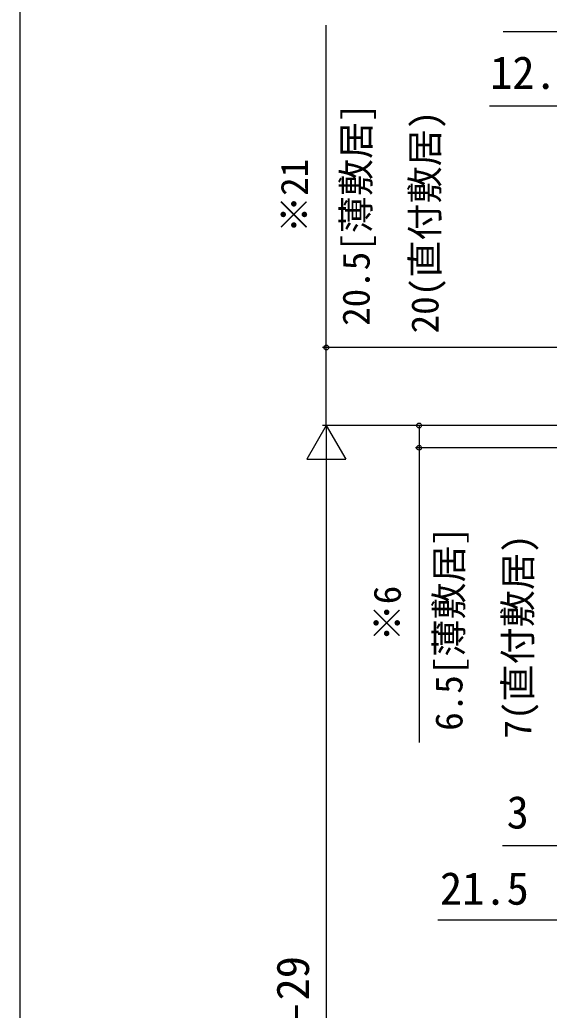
# Model space of a CAD drawing. Units: millimetres, scale not verified. Extents: x -525 to 525, y -783 to 779.
# Drawn here: x -525 to -382.5, y 310.8 to 577.4 of the extents above; entities that cross this region are included whole.
import ezdxf
from ezdxf.enums import TextEntityAlignment as Align

# ---------------------------------------------------------------- set-up
doc = ezdxf.new("R2010")
doc.units = ezdxf.units.MM
doc.header["$LTSCALE"] = 4
doc.layers.add('0-8_YKK_D', color=6, linetype='Continuous')
doc.layers.add('0-9_YKK_ZWAK', color=7, linetype='Continuous')
doc.styles.add('ＭＳ ゴシック', font='')
doc.styles.get('ＭＳ ゴシック').set_extended_font_data('MS Gothic')

msp = doc.modelspace()

# ---------------------------------------------------------------- linework, layer by layer
at = {"layer": '0-8_YKK_D'}
for p, q in [((-365.997, 489.2), (-443.496, 489.2)), ((-442.496, 468.2), (-447.746, 459.107)), ((-286.496, 468.2), (-443.496, 468.2)), ((-286.496, 468.2), (-443.496, 468.2)), ((-442.496, 468.2), (-437.246, 459.107)), ((-442.496, 468.2), (-442.496, 450.014)), ((-286.496, 468.2), (-418.496, 468.2)), ((-290.897, 462.2), (-418.496, 462.2)), ((-447.746, 459.107), (-437.246, 459.107)), ((-442.496, 457.7), (-442.496, 174.704)), ((-378.999, 355.028), (-395.054, 355.028))]:
    msp.add_line(p, q, dxfattribs=at)
for points in [[(-442.496, 468.2), (-442.496, 489.2), (-442.496, 576.034)], [(-364.997, 574.2), (-375.997, 574.2), (-394.888, 574.2)], [(-352.497, 554.2), (-364.997, 554.2), (-398.547, 554.2)], [(-417.496, 468.2), (-417.496, 462.2), (-417.496, 382.866)], [(-357.497, 335.028), (-378.999, 335.028), (-412.504, 335.028)]]:
    msp.add_lwpolyline(points, dxfattribs=at)
for centre in [(-442.496, 489.2), (-417.496, 468.2), (-417.496, 462.2)]:
    msp.add_circle(centre, 0.637, dxfattribs=at)
at = {"layer": '0-9_YKK_ZWAK'}
msp.add_line((-525, 746.7), (-525, -783.3), dxfattribs=at)

# ---------------------------------------------------------------- texts
at = {"layer": '0-8_YKK_D', "style": 'ＭＳ ゴシック'}
for s, p in [('12.5', (-398.388, 556.2)), ('3', (-393.94, 357.028)), ('21.5', (-411.89, 336.528))]:
    msp.add_text(s, height=8.798, dxfattribs=at).set_placement(p, align=Align.BOTTOM_LEFT)
for s, height, p in [('20.5[薄敷居]', 7.331, (-428.621, 495.029)), ('20(直付敷居)', 7.331, (-410.08, 493.012)), ('※21', 7.331, (-445.235, 520.029)), ('6.5[薄敷居]', 7.331, (-403.621, 386.003)), ('7(直付敷居)', 7.331, (-385.08, 383.9)), ('※6', 7.331, (-420.235, 410.065)), ('DH＝H-29', 8.798, (-444.496, 277.441))]:
    msp.add_text(s, height=height, rotation=90, dxfattribs=at).set_placement(p, align=Align.BOTTOM_LEFT)

doc.saveas('drawing.dxf')
